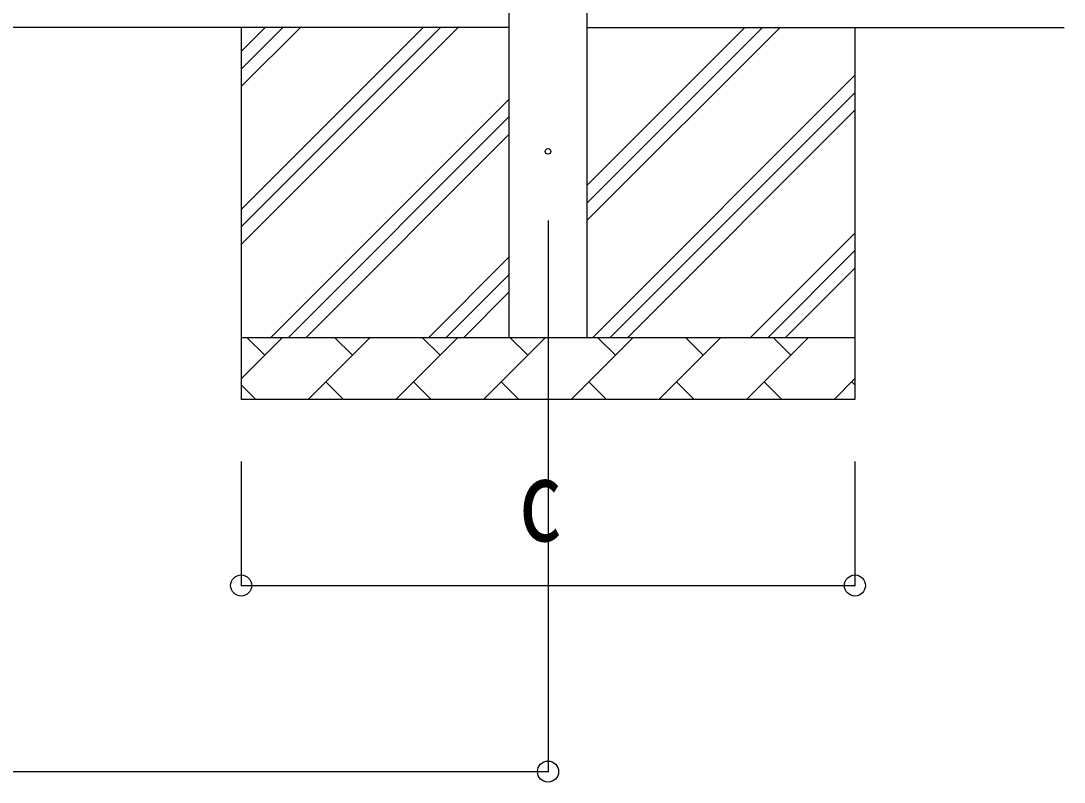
# Model space of a CAD drawing. Units: millimetres, scale not verified. Extents: x -16820 to 16820, y -11880 to 11880.
# Drawn here: x -8357 to -6674, y -3080 to -1853 of the extents above; entities that cross this region are included whole.
import ezdxf
from ezdxf.enums import TextEntityAlignment as Align

# ---------------------------------------------------------------- set-up
doc = ezdxf.new("R2010")
doc.units = ezdxf.units.MM
doc.header["$LTSCALE"] = 50
for name, color, linetype in [('0-3_YKK_12', 2, 'Continuous'), ('0-4_YKK_13', 4, 'Continuous'), ('0-5_YKK_A1', 4, 'Continuous'), ('0-6_YKK_D', 6, 'Continuous')]:
    doc.layers.add(name, color=color, linetype=linetype)
doc.styles.add('ＭＳ ゴシック', font='')
doc.styles.get('ＭＳ ゴシック').set_extended_font_data('MS Gothic')

msp = doc.modelspace()

# ---------------------------------------------------------------- linework, layer by layer
at = {"layer": '0-3_YKK_12'}
msp.add_line((-7506.92, -2174.67), (-7506.92, -2674.67), dxfattribs=at)
at = {"layer": '0-4_YKK_13'}
msp.add_circle((-7506.92, -2063), 4.5, dxfattribs=at)
at = {"layer": '0-5_YKK_A1'}
for p, q in [((-7569.42, -2363), (-7569.42, 423)), ((-7444.42, 423), (-7444.42, -2363)), ((-7569.42, -1863), (-12780.92, -1863)), ((-8001.92, -1863), (-8001.92, -2463)), ((-8001.92, -2213.05), (-7651.87, -1863)), ((-8001.92, -2184.77), (-7680.15, -1863)), ((-8001.92, -2156.48), (-7708.44, -1863)), ((-8001.92, -1958.49), (-7906.43, -1863)), ((-8001.92, -1930.21), (-7934.71, -1863)), ((-8001.92, -1901.92), (-7963, -1863)), ((-7444.42, -1863), (-6674.42, -1863)), ((-7444.42, -2174.67), (-7132.75, -1863)), ((-7444.42, -2118.1), (-7189.32, -1863)), ((-7444.42, -2146.38), (-7161.04, -1863)), ((-7011.92, -1863), (-7011.92, -2463)), ((-7434.76, -2363), (-7011.92, -1940.16)), ((-7406.48, -2363), (-7011.92, -1968.44)), ((-7953.88, -2363), (-7569.42, -1978.54)), ((-7378.19, -2363), (-7011.92, -1996.73)), ((-7925.6, -2363), (-7569.42, -2006.82)), ((-7897.31, -2363), (-7569.42, -2035.11)), ((-7180.21, -2363), (-7011.92, -2194.72)), ((-7699.32, -2363), (-7569.42, -2233.1)), ((-7151.92, -2363), (-7011.92, -2223)), ((-7123.64, -2363), (-7011.92, -2251.28)), ((-7671.04, -2363), (-7569.42, -2261.38)), ((-7642.75, -2363), (-7569.42, -2289.67)), ((-8001.92, -2363), (-7011.92, -2363)), ((-8001.92, -2429.47), (-7935.45, -2363)), ((-7964, -2391.55), (-7992.56, -2363)), ((-7894.03, -2463), (-7794.03, -2363)), ((-7822.58, -2391.55), (-7851.13, -2363)), ((-7752.61, -2463), (-7652.61, -2363)), ((-7681.16, -2391.55), (-7709.71, -2363)), ((-7611.18, -2463), (-7511.18, -2363)), ((-7539.74, -2391.55), (-7568.29, -2363)), ((-7469.76, -2463), (-7369.76, -2363)), ((-7398.32, -2391.55), (-7426.87, -2363)), ((-7328.34, -2463), (-7228.34, -2363)), ((-7256.9, -2391.55), (-7285.45, -2363)), ((-7186.92, -2463), (-7086.92, -2363)), ((-7115.47, -2391.55), (-7144.03, -2363)), ((-8001.92, -2439.42), (-7978.34, -2463)), ((-7865.47, -2434.45), (-7836.92, -2463)), ((-7724.05, -2434.45), (-7695.5, -2463)), ((-7582.63, -2434.45), (-7554.08, -2463)), ((-7441.21, -2434.45), (-7412.66, -2463)), ((-7299.79, -2434.45), (-7271.24, -2463)), ((-7158.37, -2434.45), (-7129.81, -2463)), ((-7045.5, -2463), (-7011.92, -2429.42)), ((-7016.95, -2434.45), (-7011.92, -2439.47)), ((-7011.92, -2463), (-8001.92, -2463))]:
    msp.add_line(p, q, dxfattribs=at)
at = {"layer": '0-6_YKK_D'}
for p, q in [((-8001.92, -2563), (-8001.92, -2764)), ((-7506.92, -2563), (-7506.92, -3064)), ((-7011.92, -2563), (-7011.92, -2764)), ((-8001.92, -2763), (-7011.92, -2763)), ((-12843.42, -3063), (-7506.92, -3063))]:
    msp.add_line(p, q, dxfattribs=at)
for centre in [(-8001.92, -2763), (-7011.92, -2763), (-7506.92, -3063)]:
    msp.add_circle(centre, 17, dxfattribs=at)

# ---------------------------------------------------------------- texts
at = {"layer": '0-6_YKK_D', "style": 'ＭＳ ゴシック', "width": 0.8}
msp.add_text('c', height=132, dxfattribs=at).set_placement((-7554.92, -2731), align=Align.BOTTOM_LEFT)

doc.saveas('drawing.dxf')
